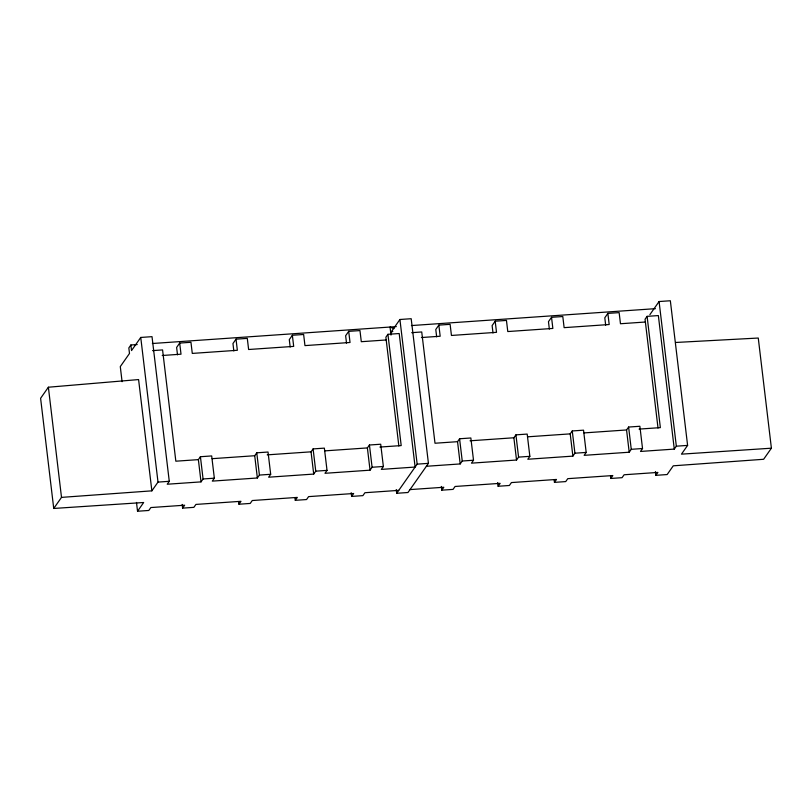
<?xml version="1.0" encoding="UTF-8"?>
<svg xmlns="http://www.w3.org/2000/svg" width="812" height="812" viewBox="0 0 812 812"><rect width="100%" height="100%" fill="white"/><g stroke="black" fill="none" stroke-linecap="round" stroke-linejoin="round"><path stroke-width="1.22" d="M53.734 508.454L61.509 497.38L151.864 490.844L138.588 379.569L48.375 387.222L40.6 398.296L53.734 508.454L143.673 502.506L137.532 511.245L148.799 510.464L150.849 507.551L184.659 505.206L182.609 508.129L193.875 507.348L195.925 504.425L240.991 501.308L238.951 504.222L250.218 503.44L252.258 500.527L297.334 497.401L295.284 500.324L306.56 499.542L308.601 496.619L353.677 493.503L351.626 496.416L362.893 495.635L364.943 492.722L398.743 490.377M137.198 344.562L130.884 344.998L128.834 347.912L129.494 353.474L120.288 366.598L122.084 381.691M398.854 445.991L385.883 337.224L387.933 334.311L399.2 333.529L415.115 467.052L381.315 469.397L383.365 466.484L380.706 444.225L369.44 445.006L372.089 467.255L370.049 470.178L324.973 473.294L327.023 470.381L324.364 448.133L313.097 448.914L315.756 471.163L313.706 474.076L268.63 477.202L270.68 474.289L268.031 452.03L256.765 452.812L259.414 475.071L257.363 477.984L212.297 481.11L214.338 478.187L211.688 455.938L200.422 456.72L203.071 478.968L201.021 481.881L167.221 484.226L169.272 481.313L152.017 336.665L140.75 337.447L131.544 350.561L130.884 344.998M386.339 339.964L361.299 341.7L359.97 330.575L348.703 331.357L350.033 342.481L304.957 345.607L303.637 334.483L292.361 335.265L293.69 346.389L248.624 349.505L247.295 338.381L236.028 339.162L237.348 350.287L192.282 353.413L190.952 342.288L179.685 343.07L176.62 347.445L177.503 354.854M236.028 339.162L232.953 343.537L233.836 350.957M151.864 490.844L158.005 482.095L140.75 337.447M201.021 481.881L198.372 459.633L200.422 456.72M292.361 335.265L289.295 339.629L290.178 347.049M257.363 477.984L254.714 455.725L256.765 452.812M348.703 331.357L345.638 335.732L346.521 343.151M396.256 489.545L396.703 493.29L407.969 492.508L428.431 463.358L411.187 318.71L399.92 319.492L390.704 332.605L392.825 331.337M313.706 474.076L311.057 451.827L313.097 448.914M645.51 322.009L620.469 323.744L619.14 312.62L607.873 313.402L609.193 324.526L564.127 327.652L562.797 316.528L551.531 317.309L552.86 328.434L507.784 331.55L506.455 320.425L495.188 321.207L496.518 332.331L451.442 335.457L450.122 324.333L438.845 325.115L435.78 329.489L436.663 336.899M370.049 470.178L367.389 447.919L369.44 445.006M495.188 321.207L492.123 325.582L493.006 333.001M396.703 493.29L417.165 464.139L399.92 319.492M426.391 466.271L460.191 463.936L457.542 441.677L459.582 438.764L470.848 437.983L473.508 460.231L471.457 463.155L516.533 460.028L518.574 457.115L515.924 434.856L527.191 434.075L529.85 456.334L527.8 459.247L572.876 456.121L574.916 453.208L572.267 430.959L583.534 430.177L586.183 452.426L584.143 455.339L629.209 452.223L631.259 449.31L628.61 427.051L639.876 426.27L642.525 448.528L640.485 451.442L674.285 449.097L676.335 446.184L659.08 301.536L670.347 300.755L687.602 445.402L681.461 454.152L771.4 448.194L758.266 338.036L675.696 342.471M551.531 317.309L548.465 321.674L549.348 329.093M771.4 448.194L763.625 459.277L673.27 465.814L667.139 474.553L655.863 475.335L657.913 472.422L624.113 474.766L622.063 477.679L610.797 478.461L612.837 475.548L567.771 478.664L565.72 481.587L554.454 482.369L556.504 479.445L511.428 482.572L509.378 485.485L498.111 486.266L500.162 483.353L455.085 486.469L453.045 489.392L441.769 490.174L443.819 487.251L410.019 489.595M460.191 463.936L462.241 461.013L459.582 438.764M516.533 460.028L513.874 437.769L515.924 434.856M607.873 313.402L604.798 317.776L605.681 325.196M674.285 449.097L658.359 315.574L647.093 316.355L645.053 319.268L658.014 428.036M649.874 314.65L659.08 301.536M572.876 456.121L570.217 433.872L572.267 430.959M629.209 452.223L626.559 429.964L628.61 427.051M152.372 343.506L396.307 326.607M411.43 325.561L655.426 308.661M152.554 350.622L162.573 349.921L175.839 461.196L198.372 459.633M411.714 332.666L421.732 331.966L434.999 443.24L457.542 441.677M162.227 355.494L181.015 354.194L179.685 343.07M421.398 337.538L440.175 336.239L438.845 325.115M212.145 458.678L254.714 455.725M267.229 454.862L311.057 451.827M324.82 450.873L367.389 447.919M379.914 447.057L401.199 445.585L387.933 334.311M470.057 440.804L513.874 437.769M527.648 436.815L570.217 433.872M583.99 432.918L626.559 429.964M639.074 429.101L660.359 427.63L647.093 316.355M158.005 482.095L169.272 481.313M203.071 478.968L214.338 478.187M259.414 475.071L270.68 474.289M315.756 471.163L327.023 470.381M372.089 467.255L383.365 466.484M417.165 464.139L428.431 463.358M462.241 461.013L473.508 460.231M518.574 457.115L529.85 456.334M574.916 453.208L586.183 452.426M631.259 449.31L642.525 448.528M676.335 446.184L687.602 445.402M394.023 328.637L390.044 327.043L390.998 335.082M655.416 471.569L655.863 475.335M610.502 475.984L610.797 478.461M497.675 482.561L498.111 486.266M441.332 486.459L441.769 490.174M351.19 492.711L351.626 496.416M238.657 501.745L238.951 504.222M182.162 504.414L182.609 508.129M136.487 502.445L137.532 511.245M48.375 387.222L61.509 497.38M554.16 479.892L554.454 482.369M295 497.847L295.284 500.324"/></g></svg>
